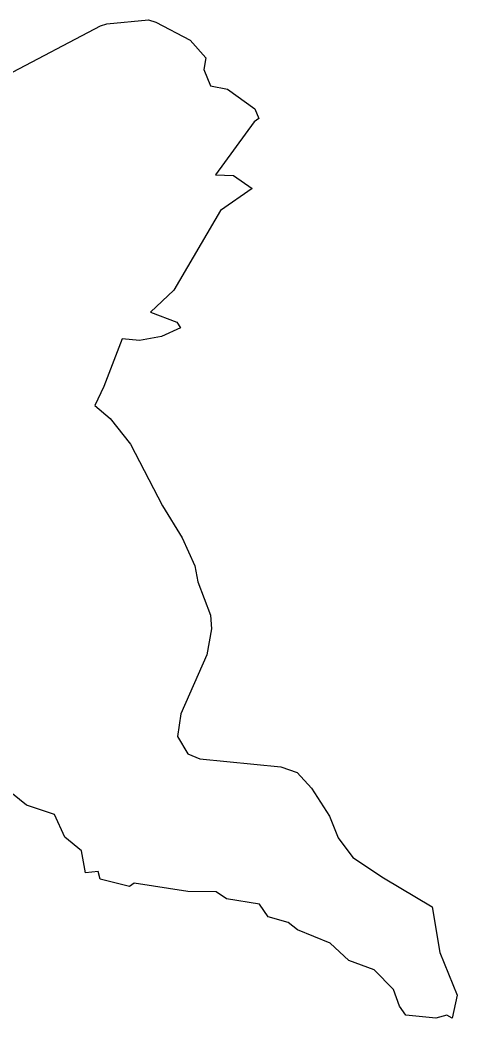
# Model space of a CAD drawing. Header units: metres. Extents: x 307119 to 311687, y 1926129 to 1930527.
# Drawn here: x 309761 to 311687, y 1926129 to 1930527 of the extents above; entities that cross this region are included whole.
import ezdxf

# ---------------------------------------------------------------- set-up
doc = ezdxf.new("R2010")
doc.units = ezdxf.units.M
doc.layers.add('VILLAGE BOUNDRY', color=10, linetype='Continuous')

msp = doc.modelspace()

# ---------------------------------------------------------------- linework, layer by layer
at = {"layer": 'VILLAGE BOUNDRY', "color": 3, "true_color": 0x00ff00, "flags": 128}
for points in [[(309702.7, 1930283.6), (310115.4, 1930501.3), (310144.1, 1930510.3), (310327.8, 1930527.4), (310359.7, 1930518.2), (310511.3, 1930439), (310579.7, 1930360.7), (310571.7, 1930309.4), (310600.3, 1930237), (310675.6, 1930222.1), (310795.6, 1930135.9), (310813.9, 1930093.7), (310793.2, 1930078.3), (310622.3, 1929845.1)], [(310622.3, 1929845.1), (310702.1, 1929842.1), (310784.3, 1929784.9), (310645.1, 1929687.3), (310438.3, 1929337.2), (310335.5, 1929240.4), (310452.7, 1929195.4), (310467.6, 1929171.1), (310383.8, 1929131.8), (310287.4, 1929114.9), (310210.9, 1929122), (310130.4, 1928911.5), (310090.3, 1928828.3), (310158.1, 1928771.5), (310248.5, 1928658.1), (310388.2, 1928386.3), (310475.8, 1928245.7), (310531.2, 1928121.6), (310544.6, 1928051.4), (310600.2, 1927905), (310605.5, 1927844.3), (310583.9, 1927729.1), (310469.9, 1927470.3), (310454.7, 1927369.9), (310500.1, 1927293.3), (310554, 1927270.6), (310910.5, 1927236.1), (310982.3, 1927211.7), (311045.9, 1927142.4), (311124.9, 1927018.6), (311162.7, 1926923.5), (311227.7, 1926836.5), (311362.8, 1926746.2), (311578, 1926618.7), (311611.9, 1926417.5), (311687.1, 1926229.3), (311665, 1926129), (311642, 1926142.1), (311593.1, 1926129.1), (311460.9, 1926141.5), (311433.4, 1926181.3), (311407.7, 1926255.4), (311322.2, 1926341.9), (311210.3, 1926382), (311128.2, 1926458.2), (310984.3, 1926517.6), (310942.2, 1926550.3), (310853.9, 1926574.8), (310816.5, 1926631.1), (310671.4, 1926654.7), (310625.4, 1926684.7), (310500.8, 1926687.1), (310263.8, 1926723.2), (310242.9, 1926708.5), (310114.3, 1926741.4), (310105.5, 1926775.1), (310049.8, 1926768.6), (310031.2, 1926866), (309959.1, 1926925.4), (309913.6, 1927025.3), (309788.8, 1927066.6), (309610.9, 1927210.4)]]:
    msp.add_lwpolyline(points, dxfattribs=at)

doc.saveas('drawing.dxf')
